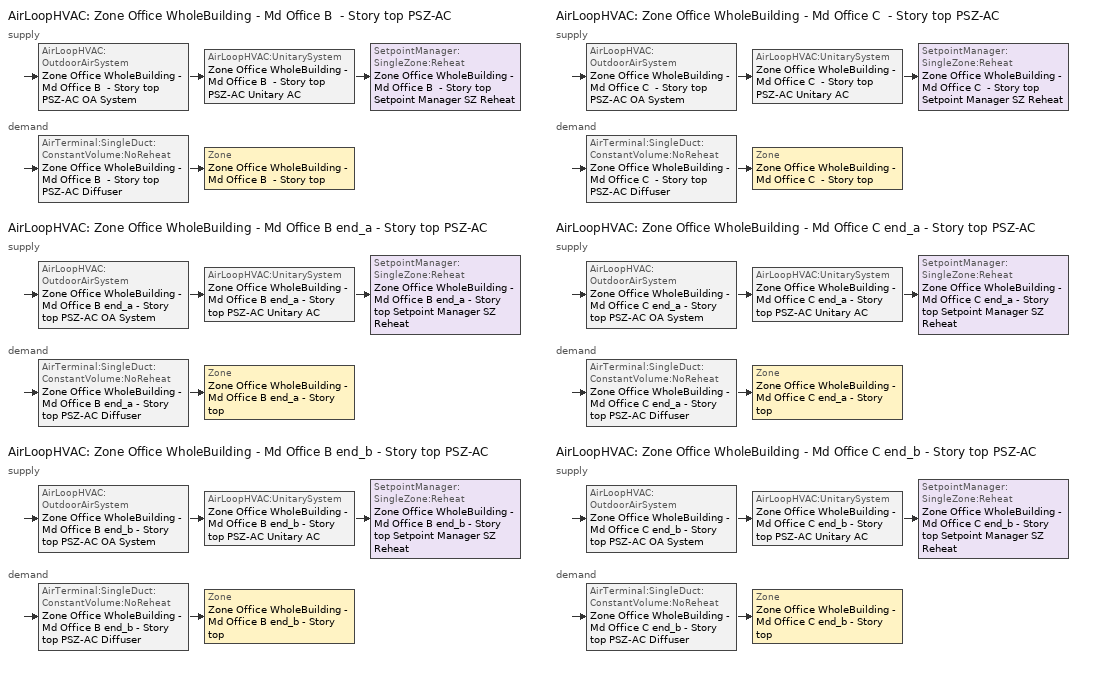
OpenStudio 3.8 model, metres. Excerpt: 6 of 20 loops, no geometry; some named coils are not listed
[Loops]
AirLoopHVAC 'Zone Office WholeBuilding - Md Office B  - Story top PSZ-AC'
 supply: AirLoopHVAC:OutdoorAirSystem 'Zone Office WholeBuilding - Md Office B  - Story top PSZ-AC OA System' > AirLoopHVAC:UnitarySystem 'Zone Office WholeBuilding - Md Office B  - Story top PSZ-AC Unitary AC' > SetpointManager:SingleZone:Reheat 'Zone Office WholeBuilding - Md Office B  - Story top Setpoint Manager SZ Reheat'
 demand: AirTerminal:SingleDuct:ConstantVolume:NoReheat 'Zone Office WholeBuilding - Md Office B  - Story top PSZ-AC Diffuser' > Zone 'Zone Office WholeBuilding - Md Office B  - Story top'
AirLoopHVAC 'Zone Office WholeBuilding - Md Office B end_a - Story top PSZ-AC'
 supply: AirLoopHVAC:OutdoorAirSystem 'Zone Office WholeBuilding - Md Office B end_a - Story top PSZ-AC OA System' > AirLoopHVAC:UnitarySystem 'Zone Office WholeBuilding - Md Office B end_a - Story top PSZ-AC Unitary AC' > SetpointManager:SingleZone:Reheat 'Zone Office WholeBuilding - Md Office B end_a - Story top Setpoint Manager SZ Reheat'
 demand: AirTerminal:SingleDuct:ConstantVolume:NoReheat 'Zone Office WholeBuilding - Md Office B end_a - Story top PSZ-AC Diffuser' > Zone 'Zone Office WholeBuilding - Md Office B end_a - Story top'
AirLoopHVAC 'Zone Office WholeBuilding - Md Office B end_b - Story top PSZ-AC'
 supply: AirLoopHVAC:OutdoorAirSystem 'Zone Office WholeBuilding - Md Office B end_b - Story top PSZ-AC OA System' > AirLoopHVAC:UnitarySystem 'Zone Office WholeBuilding - Md Office B end_b - Story top PSZ-AC Unitary AC' > SetpointManager:SingleZone:Reheat 'Zone Office WholeBuilding - Md Office B end_b - Story top Setpoint Manager SZ Reheat'
 demand: AirTerminal:SingleDuct:ConstantVolume:NoReheat 'Zone Office WholeBuilding - Md Office B end_b - Story top PSZ-AC Diffuser' > Zone 'Zone Office WholeBuilding - Md Office B end_b - Story top'
AirLoopHVAC 'Zone Office WholeBuilding - Md Office C  - Story top PSZ-AC'
 supply: AirLoopHVAC:OutdoorAirSystem 'Zone Office WholeBuilding - Md Office C  - Story top PSZ-AC OA System' > AirLoopHVAC:UnitarySystem 'Zone Office WholeBuilding - Md Office C  - Story top PSZ-AC Unitary AC' > SetpointManager:SingleZone:Reheat 'Zone Office WholeBuilding - Md Office C  - Story top Setpoint Manager SZ Reheat'
 demand: AirTerminal:SingleDuct:ConstantVolume:NoReheat 'Zone Office WholeBuilding - Md Office C  - Story top PSZ-AC Diffuser' > Zone 'Zone Office WholeBuilding - Md Office C  - Story top'
AirLoopHVAC 'Zone Office WholeBuilding - Md Office C end_a - Story top PSZ-AC'
 supply: AirLoopHVAC:OutdoorAirSystem 'Zone Office WholeBuilding - Md Office C end_a - Story top PSZ-AC OA System' > AirLoopHVAC:UnitarySystem 'Zone Office WholeBuilding - Md Office C end_a - Story top PSZ-AC Unitary AC' > SetpointManager:SingleZone:Reheat 'Zone Office WholeBuilding - Md Office C end_a - Story top Setpoint Manager SZ Reheat'
 demand: AirTerminal:SingleDuct:ConstantVolume:NoReheat 'Zone Office WholeBuilding - Md Office C end_a - Story top PSZ-AC Diffuser' > Zone 'Zone Office WholeBuilding - Md Office C end_a - Story top'
AirLoopHVAC 'Zone Office WholeBuilding - Md Office C end_b - Story top PSZ-AC'
 supply: AirLoopHVAC:OutdoorAirSystem 'Zone Office WholeBuilding - Md Office C end_b - Story top PSZ-AC OA System' > AirLoopHVAC:UnitarySystem 'Zone Office WholeBuilding - Md Office C end_b - Story top PSZ-AC Unitary AC' > SetpointManager:SingleZone:Reheat 'Zone Office WholeBuilding - Md Office C end_b - Story top Setpoint Manager SZ Reheat'
 demand: AirTerminal:SingleDuct:ConstantVolume:NoReheat 'Zone Office WholeBuilding - Md Office C end_b - Story top PSZ-AC Diffuser' > Zone 'Zone Office WholeBuilding - Md Office C end_b - Story top'
[Sizing:Zone] Zone Cooling Design Supply Air Temperature Input Method=SupplyAirTemperature; Zone Cooling Design Supply Air Temperature {C}=12.7778; Zone Cooling Design Supply Air Temperature Difference {deltaC}=11.11; Zone Heating Design Supply Air Temperature Input Method=SupplyAirTemperature; Zone Heating Design Supply Air Temperature {C}=50; Zone Heating Design Supply Air Temperature Difference {deltaC}=11.11; Zone Cooling Design Supply Air Humidity Ratio {kg-H2O/kg-air}=0.0085; Zone Heating Design Supply Air Humidity Ratio {kg-H2O/kg-air}=0.008; Cooling Design Air Flow Method=DesignDay; Heating Design Air Flow Method=DesignDay; Account for Dedicated Outdoor Air System=No; Dedicated Outdoor Air System Control Strategy=NeutralSupplyAir; Dedicated Outdoor Air Low Setpoint Temperature for Design {C}=autosize; Dedicated Outdoor Air High Setpoint Temperature for Design {C}=autosize; Zone Load Sizing Method=Sensible Load Only No Latent Load; Zone Latent Cooling Design Supply Air Humidity Ratio Input Method=HumidityRatioDifference; Zone Cooling Design Supply Air Humidity Ratio Difference {kgWater/kgDryAir}=0.005; Zone Latent Heating Design Supply Air Humidity Ratio Input Method=HumidityRatioDifference; Zone Humidification Design Supply Air Humidity Ratio Difference {kgWater/kgDryAir}=0.005
Zone Office WholeBuilding - Md Office B end_a - Story top; Zone Office WholeBuilding - Md Office C end_a - Story top; Zone Office WholeBuilding - Md Office B  - Story top; Zone Office WholeBuilding - Md Office C  - Story top; Zone Office WholeBuilding - Md Office B end_b - Story top; Zone Office WholeBuilding - Md Office C end_b - Story top
[Zone equipment]
Zone Office WholeBuilding - Md Office B end_a - Story top: Zone Office WholeBuilding - Md Office B end_a - Story top PSZ-AC Diffuser
Zone Office WholeBuilding - Md Office C end_a - Story top: Zone Office WholeBuilding - Md Office C end_a - Story top PSZ-AC Diffuser
Zone Office WholeBuilding - Md Office B  - Story top: Zone Office WholeBuilding - Md Office B  - Story top PSZ-AC Diffuser
Zone Office WholeBuilding - Md Office C  - Story top: Zone Office WholeBuilding - Md Office C  - Story top PSZ-AC Diffuser
Zone Office WholeBuilding - Md Office B end_b - Story top: Zone Office WholeBuilding - Md Office B end_b - Story top PSZ-AC Diffuser
Zone Office WholeBuilding - Md Office C end_b - Story top: Zone Office WholeBuilding - Md Office C end_b - Story top PSZ-AC Diffuser
[AirLoopHVAC] Design Return Air Flow Fraction of Supply Air Flow=1
Name | Availability Schedule | Design Supply Air Flow Rate {m3/s}
Zone Office WholeBuilding - Md Office B  - Story top PSZ-AC | Zone Office WholeBuilding - Md Office B  - Story top PSZ-AC Occ Sch | 4.54217
Zone Office WholeBuilding - Md Office B end_a - Story top PSZ-AC | Zone Office WholeBuilding - Md Office B end_a - Story top PSZ-AC Occ Sch | 1.12477
Zone Office WholeBuilding - Md Office B end_b - Story top PSZ-AC | Zone Office WholeBuilding - Md Office B end_b - Story top PSZ-AC Occ Sch | 0.97896
Zone Office WholeBuilding - Md Office C  - Story top PSZ-AC | Zone Office WholeBuilding - Md Office C  - Story top PSZ-AC Occ Sch | 2.67592
Zone Office WholeBuilding - Md Office C end_a - Story top PSZ-AC | Zone Office WholeBuilding - Md Office C end_a - Story top PSZ-AC Occ Sch | 0.42715
Zone Office WholeBuilding - Md Office C end_b - Story top PSZ-AC | Zone Office WholeBuilding - Md Office C end_b - Story top PSZ-AC Occ Sch | 0.361423
[Sizing:System] Type of Load to Size On=Sensible; Central Heating Maximum System Air Flow Ratio=1; Preheat Design Temperature {C}=7.22222; Preheat Design Humidity Ratio {kg-H2O/kg-Air}=0.008; Precool Design Temperature {C}=12.7778; Precool Design Humidity Ratio {kg-H2O/kg-Air}=0.008; Central Cooling Design Supply Air Temperature {C}=12.7778; Central Heating Design Supply Air Temperature {C}=50; Sizing Option=Coincident; 100% Outdoor Air in Cooling=No; 100% Outdoor Air in Heating=No; Central Cooling Design Supply Air Humidity Ratio {kg-H2O/kg-Air}=0.0085; Central Heating Design Supply Air Humidity Ratio {kg-H2O/kg-Air}=0.008; Cooling Design Air Flow Method=DesignDay; Heating Design Air Flow Method=DesignDay; System Outdoor Air Method=ZoneSum; Zone Maximum Outdoor Air Fraction=1; Cooling Supply Air Flow Rate Per Floor Area {m3/s-m2}=0.00996765; Cooling Fraction of Autosized Cooling Supply Air Flow Rate=1; Cooling Supply Air Flow Rate Per Unit Cooling Capacity {m3/s-W}=3.94755e-05; Heating Supply Air Flow Rate Per Floor Area {m3/s-m2}=0.00996765; Heating Fraction of Autosized Heating Supply Air Flow Rate=1; Heating Fraction of Autosized Cooling Supply Air Flow Rate=1; Heating Supply Air Flow Rate Per Unit Heating Capacity {m3/s-W}=3.15882e-05; Cooling Design Capacity Method=CoolingDesignCapacity; Cooling Design Capacity Per Floor Area {W/m2}=234.7; Fraction of Autosized Cooling Design Capacity=1; Heating Design Capacity Method=HeatingDesignCapacity; Heating Design Capacity Per Floor Area {W/m2}=157; Fraction of Autosized Heating Design Capacity=1; Central Cooling Capacity Control Method=OnOff; Occupant Diversity=1
Name | Design Outdoor Air Flow Rate {m3/s} | Cooling Design Capacity {W} | Heating Design Capacity {W}
Zone Office WholeBuilding - Md Office B  - Story top PSZ-AC | 4.54217 | 66536.02 | 49540.53
Zone Office WholeBuilding - Md Office B end_a - Story top PSZ-AC | 1.12477 | 14691.02 | 6537.09
Zone Office WholeBuilding - Md Office B end_b - Story top PSZ-AC | 0.97896 | 12712.77 | 6576.73
Zone Office WholeBuilding - Md Office C  - Story top PSZ-AC | 2.67592 | 36860.18 | 38145.1
Zone Office WholeBuilding - Md Office C end_a - Story top PSZ-AC | 0.42715 | 5559.79 | 3387.86
Zone Office WholeBuilding - Md Office C end_b - Story top PSZ-AC | 0.361423 | 4689.67 | 3400.6
[SetpointManager:SingleZone:Reheat] Minimum Supply Air Temperature {C}=12.7778; Maximum Supply Air Temperature {C}=50
Name | Control Zone | Setpoint Node or NodeList
Zone Office WholeBuilding - Md Office B  - Story top Setpoint Manager SZ Reheat | Zone Office WholeBuilding - Md Office B  - Story top | Zone Office WholeBuilding - Md Office B  - Story top PSZ-AC Supply Outlet Node
Zone Office WholeBuilding - Md Office B end_a - Story top Setpoint Manager SZ Reheat | Zone Office WholeBuilding - Md Office B end_a - Story top | Zone Office WholeBuilding - Md Office B end_a - Story top PSZ-AC Supply Outlet Node
Zone Office WholeBuilding - Md Office B end_b - Story top Setpoint Manager SZ Reheat | Zone Office WholeBuilding - Md Office B end_b - Story top | Zone Office WholeBuilding - Md Office B end_b - Story top PSZ-AC Supply Outlet Node
Zone Office WholeBuilding - Md Office C  - Story top Setpoint Manager SZ Reheat | Zone Office WholeBuilding - Md Office C  - Story top | Zone Office WholeBuilding - Md Office C  - Story top PSZ-AC Supply Outlet Node
Zone Office WholeBuilding - Md Office C end_a - Story top Setpoint Manager SZ Reheat | Zone Office WholeBuilding - Md Office C end_a - Story top | Zone Office WholeBuilding - Md Office C end_a - Story top PSZ-AC Supply Outlet Node
Zone Office WholeBuilding - Md Office C end_b - Story top Setpoint Manager SZ Reheat | Zone Office WholeBuilding - Md Office C end_b - Story top | Zone Office WholeBuilding - Md Office C end_b - Story top PSZ-AC Supply Outlet Node
[Coil:Heating:Electric] Availability Schedule=Always On Discrete; Efficiency=1
Name | Nominal Capacity {W}
Zone Office WholeBuilding - Md Office B  - Story top PSZ-AC Electric Backup Htg Coil | 191206
Zone Office WholeBuilding - Md Office B end_a - Story top PSZ-AC Electric Backup Htg Coil | 43230.5
Zone Office WholeBuilding - Md Office B end_b - Story top PSZ-AC Electric Backup Htg Coil | 37778.5
Zone Office WholeBuilding - Md Office C  - Story top PSZ-AC Electric Backup Htg Coil | 107054
Zone Office WholeBuilding - Md Office C end_a - Story top PSZ-AC Electric Backup Htg Coil | 16356.7
Zone Office WholeBuilding - Md Office C end_b - Story top PSZ-AC Electric Backup Htg Coil | 13898.9
[Coil:Cooling:DX:SingleSpeed] Availability Schedule=Always On Discrete; Rated Evaporator Fan Power Per Volume Flow Rate 2017 {W/(m3/s)}=773.3; Rated Evaporator Fan Power Per Volume Flow Rate 2023 {W/(m3/s)}=934.4; Total Cooling Capacity Function of Temperature Curve=DOE Ref DX Clg Coil Cool-Cap-fT; Total Cooling Capacity Function of Flow Fraction Curve=DOE Ref DX Clg Coil Cool-CAP-fFlow; Energy Input Ratio Function of Temperature Curve=DOE Ref DX Clg Coil Cool-EIR-fT; Energy Input Ratio Function of Flow Fraction Curve=DOE Ref DX Clg Coil Cool-EIR-fFlow; Part Load Fraction Correlation Curve=DOE Ref DX Clg Coil Cool-PLF-fPLR; Minimum Outdoor Dry-Bulb Temperature for Compressor Operation {C}=-25; Nominal Time for Condensate Removal to Begin {s}=0; Ratio of Initial Moisture Evaporation Rate and Steady State Latent Capacity=0; Maximum Cycling Rate {cycles/hr}=0; Latent Capacity Time Constant {s}=0; Condenser Type=AirCooled; Evaporative Condenser Effectiveness=0.9; Evaporative Condenser Air Flow Rate {m3/s}=autosize; Evaporative Condenser Pump Rated Power Consumption {W}=autosize; Crankcase Heater Capacity {W}=0; Maximum Outdoor Dry-Bulb Temperature for Crankcase Heater Operation {C}=10; Basin Heater Capacity {W/K}=0; Basin Heater Setpoint Temperature {C}=2
Name | Rated Total Cooling Capacity {W} | Rated Sensible Heat Ratio | Rated COP {W/W} | Rated Air Flow Rate {m3/s}
Zone Office WholeBuilding - Md Office B  - Story top PSZ-AC 1spd DX AC Clg Coil 329kBtu/hr 8.5EER | 97316.5 | 0.750059 | 2.96716 | 4.54217
Zone Office WholeBuilding - Md Office B end_a - Story top PSZ-AC 1spd DX AC Clg Coil 41kBtu/hr 9.7SEER | 18618.9 | 0.800655 | 2.967036 | 1.12477
Zone Office WholeBuilding - Md Office B end_b - Story top PSZ-AC 1spd DX AC Clg Coil 37kBtu/hr 9.7SEER | 16205.3 | 0.800655 | 2.967036 | 0.97896
Zone Office WholeBuilding - Md Office C  - Story top PSZ-AC 1spd DX AC Clg Coil 151kBtu/hr 8.5EER | 49628.6 | 0.800151 | 2.96716 | 2.67592
Zone Office WholeBuilding - Md Office C end_a - Story top PSZ-AC 1spd DX AC Clg Coil 16kBtu/hr 9.7SEER | 7070.86 | 0.800655 | 2.967036 | 0.42715
Zone Office WholeBuilding - Md Office C end_b - Story top PSZ-AC 1spd DX AC Clg Coil 14kBtu/hr 9.7SEER | 5982.83 | 0.800655 | 2.967036 | 0.361423
[Fan:OnOff] Availability Schedule=Always On Discrete; Motor In Airstream Fraction=1
Name | Fan Total Efficiency | Pressure Rise {Pa} | Maximum Flow Rate {m3/s} | Motor Efficiency | Fan Power Ratio Function of Speed Ratio Curve | Fan Efficiency Ratio Function of Speed Ratio Curve
Zone Office WholeBuilding - Md Office B  - Story top PSZ-AC Fan | 0.5915 | 1110.94 | 4.54217 | 0.91 | Fan On Off Power Curve 12 | Fan On Off Efficiency Curve 12
Zone Office WholeBuilding - Md Office B end_a - Story top PSZ-AC Fan | 0.53625 | 622.722 | 1.12477 | 0.825 | Fan On Off Power Curve 13 | Fan On Off Efficiency Curve 13
Zone Office WholeBuilding - Md Office B end_b - Story top PSZ-AC Fan | 0.53625 | 622.722 | 0.97896 | 0.825 | Fan On Off Power Curve 14 | Fan On Off Efficiency Curve 14
Zone Office WholeBuilding - Md Office C  - Story top PSZ-AC Fan | 0.56875 | 622.722 | 2.67592 | 0.875 | Fan On Off Power Curve 15 | Fan On Off Efficiency Curve 15
Zone Office WholeBuilding - Md Office C end_a - Story top PSZ-AC Fan | 0.53625 | 622.722 | 0.42715 | 0.825 | Fan On Off Power Curve 16 | Fan On Off Efficiency Curve 16
Zone Office WholeBuilding - Md Office C end_b - Story top PSZ-AC Fan | 0.53625 | 622.722 | 0.361423 | 0.825 | Fan On Off Power Curve 17 | Fan On Off Efficiency Curve 17
[AirLoopHVAC:UnitarySystem] Control Type=Load; Dehumidification Control Type=None; Availability Schedule=Always On Discrete; Fan Placement=DrawThrough; DX Heating Coil Sizing Ratio=1; Use DOAS DX Cooling Coil=No; DOAS DX Cooling Coil Leaving Minimum Air Temperature {C}=2; Latent Load Control=SensibleOnlyLoadControl; Supply Air Flow Rate Method During Cooling Operation=SupplyAirFlowRate; Supply Air Flow Rate Method During Heating Operation=SupplyAirFlowRate; Supply Air Flow Rate Method When No Cooling or Heating is Required=None; No Load Supply Air Flow Rate Control Set To Low Speed=Yes; Maximum Supply Air Temperature {C}=50; Maximum Outdoor Dry-Bulb Temperature for Supplemental Heater Operation {C}=21; Ancilliary On-Cycle Electric Power {W}=0; Ancilliary Off-Cycle Electric Power {W}=0
Name | Controlling Zone or Thermostat Location | Supply Fan | Supply Air Fan Operating Mode Schedule | Heating Coil | Cooling Coil | Supplemental Heating Coil | Supply Air Flow Rate During Cooling Operation {m3/s} | Supply Air Flow Rate During Heating Operation {m3/s}
Zone Office WholeBuilding - Md Office B  - Story top PSZ-AC Unitary AC | Zone Office WholeBuilding - Md Office B  - Story top | Zone Office WholeBuilding - Md Office B  - Story top PSZ-AC Fan | Zone Office WholeBuilding - Md Office B  - Story top PSZ-AC_night_fancycle_schedule | Zone Office WholeBuilding - Md Office B  - Story top PSZ-AC Water Htg Coil | Zone Office WholeBuilding - Md Office B  - Story top PSZ-AC 1spd DX AC Clg Coil 329kBtu/hr 8.5EER | Zone Office WholeBuilding - Md Office B  - Story top PSZ-AC Electric Backup Htg Coil | 4.54217 | 4.54217
Zone Office WholeBuilding - Md Office B end_a - Story top PSZ-AC Unitary AC | Zone Office WholeBuilding - Md Office B end_a - Story top | Zone Office WholeBuilding - Md Office B end_a - Story top PSZ-AC Fan | Zone Office WholeBuilding - Md Office B end_a - Story top PSZ-AC_night_fancycle_schedule | Zone Office WholeBuilding - Md Office B end_a - Story top PSZ-AC Water Htg Coil | Zone Office WholeBuilding - Md Office B end_a - Story top PSZ-AC 1spd DX AC Clg Coil 41kBtu/hr 9.7SEER | Zone Office WholeBuilding - Md Office B end_a - Story top PSZ-AC Electric Backup Htg Coil | 1.12477 | 1.12477
Zone Office WholeBuilding - Md Office B end_b - Story top PSZ-AC Unitary AC | Zone Office WholeBuilding - Md Office B end_b - Story top | Zone Office WholeBuilding - Md Office B end_b - Story top PSZ-AC Fan | Zone Office WholeBuilding - Md Office B end_b - Story top PSZ-AC_night_fancycle_schedule | Zone Office WholeBuilding - Md Office B end_b - Story top PSZ-AC Water Htg Coil | Zone Office WholeBuilding - Md Office B end_b - Story top PSZ-AC 1spd DX AC Clg Coil 37kBtu/hr 9.7SEER | Zone Office WholeBuilding - Md Office B end_b - Story top PSZ-AC Electric Backup Htg Coil | 0.97896 | 0.97896
Zone Office WholeBuilding - Md Office C  - Story top PSZ-AC Unitary AC | Zone Office WholeBuilding - Md Office C  - Story top | Zone Office WholeBuilding - Md Office C  - Story top PSZ-AC Fan | Zone Office WholeBuilding - Md Office C  - Story top PSZ-AC_night_fancycle_schedule | Zone Office WholeBuilding - Md Office C  - Story top PSZ-AC Water Htg Coil | Zone Office WholeBuilding - Md Office C  - Story top PSZ-AC 1spd DX AC Clg Coil 151kBtu/hr 8.5EER | Zone Office WholeBuilding - Md Office C  - Story top PSZ-AC Electric Backup Htg Coil | 2.67592 | 2.67592
Zone Office WholeBuilding - Md Office C end_a - Story top PSZ-AC Unitary AC | Zone Office WholeBuilding - Md Office C end_a - Story top | Zone Office WholeBuilding - Md Office C end_a - Story top PSZ-AC Fan | Zone Office WholeBuilding - Md Office C end_a - Story top PSZ-AC_night_fancycle_schedule | Zone Office WholeBuilding - Md Office C end_a - Story top PSZ-AC Water Htg Coil | Zone Office WholeBuilding - Md Office C end_a - Story top PSZ-AC 1spd DX AC Clg Coil 16kBtu/hr 9.7SEER | Zone Office WholeBuilding - Md Office C end_a - Story top PSZ-AC Electric Backup Htg Coil | 0.42715 | 0.42715
Zone Office WholeBuilding - Md Office C end_b - Story top PSZ-AC Unitary AC | Zone Office WholeBuilding - Md Office C end_b - Story top | Zone Office WholeBuilding - Md Office C end_b - Story top PSZ-AC Fan | Zone Office WholeBuilding - Md Office C end_b - Story top PSZ-AC_night_fancycle_schedule | Zone Office WholeBuilding - Md Office C end_b - Story top PSZ-AC Water Htg Coil | Zone Office WholeBuilding - Md Office C end_b - Story top PSZ-AC 1spd DX AC Clg Coil 14kBtu/hr 9.7SEER | Zone Office WholeBuilding - Md Office C end_b - Story top PSZ-AC Electric Backup Htg Coil | 0.361423 | 0.361423
[Controller:OutdoorAir] Economizer Control Type=NoEconomizer; Economizer Control Action Type=ModulateFlow; Economizer Maximum Limit Dry-Bulb Temperature {C}=28; Economizer Maximum Limit Enthalpy {J/kg}=64000; Lockout Type=LockoutWithCompressor; Minimum Limit Type=FixedMinimum; High Humidity Control=No; Heat Recovery Bypass Control Type=BypassWhenWithinEconomizerLimits; Economizer Operation Staging=InterlockedWithMechanicalCooling
Name | Minimum Outdoor Air Flow Rate {m3/s} | Maximum Outdoor Air Flow Rate {m3/s} | Minimum Outdoor Air Schedule | Controller Mechanical Ventilation
Zone Office WholeBuilding - Md Office B  - Story top PSZ-AC OA System Controller | 0.591147 | 4.54217 | Zone Office WholeBuilding - Md Office B  - Story top PSZ-AC_night_ventcycle_schedule | Controller Mechanical Ventilation 13
Zone Office WholeBuilding - Md Office B end_a - Story top PSZ-AC OA System Controller | 0.0324431 | 1.12477 | Zone Office WholeBuilding - Md Office B end_a - Story top PSZ-AC_night_ventcycle_schedule | Controller Mechanical Ventilation 14
Zone Office WholeBuilding - Md Office B end_b - Story top PSZ-AC OA System Controller | 0.0324431 | 0.97896 | Zone Office WholeBuilding - Md Office B end_b - Story top PSZ-AC_night_ventcycle_schedule | Controller Mechanical Ventilation 15
Zone Office WholeBuilding - Md Office C  - Story top PSZ-AC OA System Controller | 0.193485 | 2.67592 | Zone Office WholeBuilding - Md Office C  - Story top PSZ-AC_night_ventcycle_schedule | Controller Mechanical Ventilation 16
Zone Office WholeBuilding - Md Office C end_a - Story top PSZ-AC OA System Controller | 0.0106188 | 0.42715 | Zone Office WholeBuilding - Md Office C end_a - Story top PSZ-AC_night_ventcycle_schedule | Controller Mechanical Ventilation 17
Zone Office WholeBuilding - Md Office C end_b - Story top PSZ-AC OA System Controller | 0.0106188 | 0.361423 | Zone Office WholeBuilding - Md Office C end_b - Story top PSZ-AC_night_ventcycle_schedule | Controller Mechanical Ventilation 18
[Controller:MechanicalVentilation] Availability Schedule=Always On Discrete
Controller Mechanical Ventilation 13; Controller Mechanical Ventilation 14; Controller Mechanical Ventilation 15; Controller Mechanical Ventilation 16; Controller Mechanical Ventilation 17; Controller Mechanical Ventilation 18
[AirLoopHVAC:OutdoorAirSystem]
Name | Controller
Zone Office WholeBuilding - Md Office B  - Story top PSZ-AC OA System | Zone Office WholeBuilding - Md Office B  - Story top PSZ-AC OA System Controller
Zone Office WholeBuilding - Md Office B end_a - Story top PSZ-AC OA System | Zone Office WholeBuilding - Md Office B end_a - Story top PSZ-AC OA System Controller
Zone Office WholeBuilding - Md Office B end_b - Story top PSZ-AC OA System | Zone Office WholeBuilding - Md Office B end_b - Story top PSZ-AC OA System Controller
Zone Office WholeBuilding - Md Office C  - Story top PSZ-AC OA System | Zone Office WholeBuilding - Md Office C  - Story top PSZ-AC OA System Controller
Zone Office WholeBuilding - Md Office C end_a - Story top PSZ-AC OA System | Zone Office WholeBuilding - Md Office C end_a - Story top PSZ-AC OA System Controller
Zone Office WholeBuilding - Md Office C end_b - Story top PSZ-AC OA System | Zone Office WholeBuilding - Md Office C end_b - Story top PSZ-AC OA System Controller
[AirTerminal:SingleDuct:ConstantVolume:NoReheat] Availability Schedule=Always On Discrete
Name | Maximum Air Flow Rate {m3/s}
Zone Office WholeBuilding - Md Office B  - Story top PSZ-AC Diffuser | 4.54217
Zone Office WholeBuilding - Md Office B end_a - Story top PSZ-AC Diffuser | 1.12477
Zone Office WholeBuilding - Md Office B end_b - Story top PSZ-AC Diffuser | 0.97896
Zone Office WholeBuilding - Md Office C  - Story top PSZ-AC Diffuser | 2.67592
Zone Office WholeBuilding - Md Office C end_a - Story top PSZ-AC Diffuser | 0.42715
Zone Office WholeBuilding - Md Office C end_b - Story top PSZ-AC Diffuser | 0.361423
[Schedule:Ruleset]
Name | Default Day Schedule | Summer Design Day Schedule | Winter Design Day Schedule
Zone Office WholeBuilding - Md Office B  - Story top PSZ-AC Occ Sch | Zone Office WholeBuilding - Md Office B  - Story top PSZ-AC Occ Sch Default | Zone Office WholeBuilding - Md Office B  - Story top PSZ-AC Occ Sch Summer Design Day | Zone Office WholeBuilding - Md Office B  - Story top PSZ-AC Occ Sch Winter Design Day
Zone Office WholeBuilding - Md Office B end_a - Story top PSZ-AC Occ Sch | Zone Office WholeBuilding - Md Office B end_a - Story top PSZ-AC Occ Sch Default | Zone Office WholeBuilding - Md Office B end_a - Story top PSZ-AC Occ Sch Summer Design Day | Zone Office WholeBuilding - Md Office B end_a - Story top PSZ-AC Occ Sch Winter Design Day
Zone Office WholeBuilding - Md Office B end_b - Story top PSZ-AC Occ Sch | Zone Office WholeBuilding - Md Office B end_b - Story top PSZ-AC Occ Sch Default | Zone Office WholeBuilding - Md Office B end_b - Story top PSZ-AC Occ Sch Summer Design Day | Zone Office WholeBuilding - Md Office B end_b - Story top PSZ-AC Occ Sch Winter Design Day
Zone Office WholeBuilding - Md Office C  - Story top PSZ-AC Occ Sch | Zone Office WholeBuilding - Md Office C  - Story top PSZ-AC Occ Sch Default | Zone Office WholeBuilding - Md Office C  - Story top PSZ-AC Occ Sch Summer Design Day | Zone Office WholeBuilding - Md Office C  - Story top PSZ-AC Occ Sch Winter Design Day
Zone Office WholeBuilding - Md Office C end_a - Story top PSZ-AC Occ Sch | Zone Office WholeBuilding - Md Office C end_a - Story top PSZ-AC Occ Sch Default | Zone Office WholeBuilding - Md Office C end_a - Story top PSZ-AC Occ Sch Summer Design Day | Zone Office WholeBuilding - Md Office C end_a - Story top PSZ-AC Occ Sch Winter Design Day
Zone Office WholeBuilding - Md Office C end_b - Story top PSZ-AC Occ Sch | Zone Office WholeBuilding - Md Office C end_b - Story top PSZ-AC Occ Sch Default | Zone Office WholeBuilding - Md Office C end_b - Story top PSZ-AC Occ Sch Summer Design Day | Zone Office WholeBuilding - Md Office C end_b - Story top PSZ-AC Occ Sch Winter Design Day
Zone Office WholeBuilding - Md Office B  - Story top PSZ-AC_night_fancycle_schedule | Zone Office WholeBuilding - Md Office B  - Story top PSZ-AC Occ Sch Default 1 | Zone Office WholeBuilding - Md Office B  - Story top PSZ-AC Occ Sch Summer Design Day 1 | Zone Office WholeBuilding - Md Office B  - Story top PSZ-AC Occ Sch Winter Design Day 1
Zone Office WholeBuilding - Md Office B end_a - Story top PSZ-AC_night_fancycle_schedule | Zone Office WholeBuilding - Md Office B end_a - Story top PSZ-AC Occ Sch Default 1 | Zone Office WholeBuilding - Md Office B end_a - Story top PSZ-AC Occ Sch Summer Design Day 1 | Zone Office WholeBuilding - Md Office B end_a - Story top PSZ-AC Occ Sch Winter Design Day 1
Zone Office WholeBuilding - Md Office B end_b - Story top PSZ-AC_night_fancycle_schedule | Zone Office WholeBuilding - Md Office B end_b - Story top PSZ-AC Occ Sch Default 1 | Zone Office WholeBuilding - Md Office B end_b - Story top PSZ-AC Occ Sch Summer Design Day 1 | Zone Office WholeBuilding - Md Office B end_b - Story top PSZ-AC Occ Sch Winter Design Day 1
Zone Office WholeBuilding - Md Office C  - Story top PSZ-AC_night_fancycle_schedule | Zone Office WholeBuilding - Md Office C  - Story top PSZ-AC Occ Sch Default 1 | Zone Office WholeBuilding - Md Office C  - Story top PSZ-AC Occ Sch Summer Design Day 1 | Zone Office WholeBuilding - Md Office C  - Story top PSZ-AC Occ Sch Winter Design Day 1
Zone Office WholeBuilding - Md Office C end_a - Story top PSZ-AC_night_fancycle_schedule | Zone Office WholeBuilding - Md Office C end_a - Story top PSZ-AC Occ Sch Default 1 | Zone Office WholeBuilding - Md Office C end_a - Story top PSZ-AC Occ Sch Summer Design Day 1 | Zone Office WholeBuilding - Md Office C end_a - Story top PSZ-AC Occ Sch Winter Design Day 1
Zone Office WholeBuilding - Md Office C end_b - Story top PSZ-AC_night_fancycle_schedule | Zone Office WholeBuilding - Md Office C end_b - Story top PSZ-AC Occ Sch Default 1 | Zone Office WholeBuilding - Md Office C end_b - Story top PSZ-AC Occ Sch Summer Design Day 1 | Zone Office WholeBuilding - Md Office C end_b - Story top PSZ-AC Occ Sch Winter Design Day 1
[Schedule:Day]
Zone Office WholeBuilding - Md Office B  - Story top PSZ-AC Occ Sch Default; Zone Office WholeBuilding - Md Office B end_a - Story top PSZ-AC Occ Sch Default; Zone Office WholeBuilding - Md Office B end_b - Story top PSZ-AC Occ Sch Default; Zone Office WholeBuilding - Md Office C  - Story top PSZ-AC Occ Sch Default; Zone Office WholeBuilding - Md Office C end_a - Story top PSZ-AC Occ Sch Default; Zone Office WholeBuilding - Md Office C end_b - Story top PSZ-AC Occ Sch Default; Zone Office WholeBuilding - Md Office B  - Story top PSZ-AC Occ Sch Default 1; Zone Office WholeBuilding - Md Office B end_a - Story top PSZ-AC Occ Sch Default 1; Zone Office WholeBuilding - Md Office B end_b - Story top PSZ-AC Occ Sch Default 1; Zone Office WholeBuilding - Md Office C  - Story top PSZ-AC Occ Sch Default 1; Zone Office WholeBuilding - Md Office C end_a - Story top PSZ-AC Occ Sch Default 1; Zone Office WholeBuilding - Md Office C end_b - Story top PSZ-AC Occ Sch Default 1: 8, 0, 0, 18, 0, 1, 24, 0, 0
Zone Office WholeBuilding - Md Office B  - Story top PSZ-AC Occ Sch Winter Design Day; Zone Office WholeBuilding - Md Office B  - Story top PSZ-AC Occ Sch Summer Design Day; Zone Office WholeBuilding - Md Office B end_a - Story top PSZ-AC Occ Sch Winter Design Day; Zone Office WholeBuilding - Md Office B end_a - Story top PSZ-AC Occ Sch Summer Design Day; Zone Office WholeBuilding - Md Office B end_b - Story top PSZ-AC Occ Sch Winter Design Day; Zone Office WholeBuilding - Md Office B end_b - Story top PSZ-AC Occ Sch Summer Design Day; Zone Office WholeBuilding - Md Office C  - Story top PSZ-AC Occ Sch Winter Design Day; Zone Office WholeBuilding - Md Office C  - Story top PSZ-AC Occ Sch Summer Design Day; Zone Office WholeBuilding - Md Office C end_a - Story top PSZ-AC Occ Sch Winter Design Day; Zone Office WholeBuilding - Md Office C end_a - Story top PSZ-AC Occ Sch Summer Design Day; Zone Office WholeBuilding - Md Office C end_b - Story top PSZ-AC Occ Sch Winter Design Day; Zone Office WholeBuilding - Md Office C end_b - Story top PSZ-AC Occ Sch Summer Design Day; Zone Office WholeBuilding - Md Office B  - Story top PSZ-AC Occ Sch Summer Design Day 1; Zone Office WholeBuilding - Md Office B  - Story top PSZ-AC Occ Sch Winter Design Day 1; Zone Office WholeBuilding - Md Office B end_a - Story top PSZ-AC Occ Sch Summer Design Day 1; Zone Office WholeBuilding - Md Office B end_a - Story top PSZ-AC Occ Sch Winter Design Day 1; Zone Office WholeBuilding - Md Office B end_b - Story top PSZ-AC Occ Sch Summer Design Day 1; Zone Office WholeBuilding - Md Office B end_b - Story top PSZ-AC Occ Sch Winter Design Day 1; Zone Office WholeBuilding - Md Office C  - Story top PSZ-AC Occ Sch Summer Design Day 1; Zone Office WholeBuilding - Md Office C  - Story top PSZ-AC Occ Sch Winter Design Day 1; Zone Office WholeBuilding - Md Office C end_a - Story top PSZ-AC Occ Sch Summer Design Day 1; Zone Office WholeBuilding - Md Office C end_a - Story top PSZ-AC Occ Sch Winter Design Day 1; Zone Office WholeBuilding - Md Office C end_b - Story top PSZ-AC Occ Sch Summer Design Day 1; Zone Office WholeBuilding - Md Office C end_b - Story top PSZ-AC Occ Sch Winter Design Day 1: 24, 0, 1
Schedule Day 43; Schedule Day 47; Schedule Day 51; Schedule Day 55; Schedule Day 59; Schedule Day 63; Schedule Day 80; Schedule Day 84; Schedule Day 88; Schedule Day 92; Schedule Day 96; Schedule Day 100: 9, 0, 0, 21, 0, 1, 24, 0, 0
Schedule Day 44; Schedule Day 48; Schedule Day 52; Schedule Day 56; Schedule Day 60; Schedule Day 64; Schedule Day 79; Schedule Day 83; Schedule Day 87; Schedule Day 91; Schedule Day 95; Schedule Day 99: 24, 0, 0
[Schedule:Rule] Date Specification Type=DateRange; Start Month=1; End Month=12
Name | Schedule Ruleset | Rule Order | Day Schedule | Apply Saturday | Start Day | End Day | Apply Sunday
Schedule Rule 42 | Zone Office WholeBuilding - Md Office B  - Story top PSZ-AC Occ Sch | 1 | Schedule Day 43 | Yes | 6 | 29
Schedule Rule 43 | Zone Office WholeBuilding - Md Office B  - Story top PSZ-AC Occ Sch | 0 | Schedule Day 44 |  | 7 | 30 | Yes
Schedule Rule 46 | Zone Office WholeBuilding - Md Office B end_a - Story top PSZ-AC Occ Sch | 1 | Schedule Day 47 | Yes | 6 | 29
Schedule Rule 47 | Zone Office WholeBuilding - Md Office B end_a - Story top PSZ-AC Occ Sch | 0 | Schedule Day 48 |  | 7 | 30 | Yes
Schedule Rule 50 | Zone Office WholeBuilding - Md Office B end_b - Story top PSZ-AC Occ Sch | 1 | Schedule Day 51 | Yes | 6 | 29
Schedule Rule 51 | Zone Office WholeBuilding - Md Office B end_b - Story top PSZ-AC Occ Sch | 0 | Schedule Day 52 |  | 7 | 30 | Yes
Schedule Rule 54 | Zone Office WholeBuilding - Md Office C  - Story top PSZ-AC Occ Sch | 1 | Schedule Day 55 | Yes | 6 | 29
Schedule Rule 55 | Zone Office WholeBuilding - Md Office C  - Story top PSZ-AC Occ Sch | 0 | Schedule Day 56 |  | 7 | 30 | Yes
Schedule Rule 58 | Zone Office WholeBuilding - Md Office C end_a - Story top PSZ-AC Occ Sch | 1 | Schedule Day 59 | Yes | 6 | 29
Schedule Rule 59 | Zone Office WholeBuilding - Md Office C end_a - Story top PSZ-AC Occ Sch | 0 | Schedule Day 60 |  | 7 | 30 | Yes
Schedule Rule 62 | Zone Office WholeBuilding - Md Office C end_b - Story top PSZ-AC Occ Sch | 1 | Schedule Day 63 | Yes | 6 | 29
Schedule Rule 63 | Zone Office WholeBuilding - Md Office C end_b - Story top PSZ-AC Occ Sch | 0 | Schedule Day 64 |  | 7 | 30 | Yes
Schedule Rule 82 | Zone Office WholeBuilding - Md Office B  - Story top PSZ-AC_night_fancycle_schedule | 0 | Schedule Day 79 |  | 7 | 30 | Yes
Schedule Rule 83 | Zone Office WholeBuilding - Md Office B  - Story top PSZ-AC_night_fancycle_schedule | 1 | Schedule Day 80 | Yes | 6 | 29
Schedule Rule 86 | Zone Office WholeBuilding - Md Office B end_a - Story top PSZ-AC_night_fancycle_schedule | 0 | Schedule Day 83 |  | 7 | 30 | Yes
Schedule Rule 87 | Zone Office WholeBuilding - Md Office B end_a - Story top PSZ-AC_night_fancycle_schedule | 1 | Schedule Day 84 | Yes | 6 | 29
Schedule Rule 90 | Zone Office WholeBuilding - Md Office B end_b - Story top PSZ-AC_night_fancycle_schedule | 0 | Schedule Day 87 |  | 7 | 30 | Yes
Schedule Rule 91 | Zone Office WholeBuilding - Md Office B end_b - Story top PSZ-AC_night_fancycle_schedule | 1 | Schedule Day 88 | Yes | 6 | 29
Schedule Rule 94 | Zone Office WholeBuilding - Md Office C  - Story top PSZ-AC_night_fancycle_schedule | 0 | Schedule Day 91 |  | 7 | 30 | Yes
Schedule Rule 95 | Zone Office WholeBuilding - Md Office C  - Story top PSZ-AC_night_fancycle_schedule | 1 | Schedule Day 92 | Yes | 6 | 29
Schedule Rule 98 | Zone Office WholeBuilding - Md Office C end_a - Story top PSZ-AC_night_fancycle_schedule | 0 | Schedule Day 95 |  | 7 | 30 | Yes
Schedule Rule 99 | Zone Office WholeBuilding - Md Office C end_a - Story top PSZ-AC_night_fancycle_schedule | 1 | Schedule Day 96 | Yes | 6 | 29
Schedule Rule 102 | Zone Office WholeBuilding - Md Office C end_b - Story top PSZ-AC_night_fancycle_schedule | 0 | Schedule Day 99 |  | 7 | 30 | Yes
Schedule Rule 103 | Zone Office WholeBuilding - Md Office C end_b - Story top PSZ-AC_night_fancycle_schedule | 1 | Schedule Day 100 | Yes | 6 | 29
[Schedule:Constant] Value=1
Always On Discrete; Zone Office WholeBuilding - Md Office B  - Story top PSZ-AC_night_ventcycle_schedule; Zone Office WholeBuilding - Md Office B end_a - Story top PSZ-AC_night_ventcycle_schedule; Zone Office WholeBuilding - Md Office B end_b - Story top PSZ-AC_night_ventcycle_schedule; Zone Office WholeBuilding - Md Office C  - Story top PSZ-AC_night_ventcycle_schedule; Zone Office WholeBuilding - Md Office C end_a - Story top PSZ-AC_night_ventcycle_schedule; Zone Office WholeBuilding - Md Office C end_b - Story top PSZ-AC_night_ventcycle_schedule
[Curve:Exponent] Coefficient1 Constant=1; Coefficient2 Constant=0; Coefficient3 Constant=0; Minimum Value of x=0; Maximum Value of x=1
Fan On Off Power Curve 12; Fan On Off Power Curve 13; Fan On Off Power Curve 14; Fan On Off Power Curve 15; Fan On Off Power Curve 16; Fan On Off Power Curve 17
[Curve:Cubic] Coefficient1 Constant=1; Coefficient2 x=0; Coefficient3 x**2=0; Coefficient4 x**3=0
Name | Minimum Value of x | Maximum Value of x
Fan On Off Efficiency Curve 12; Fan On Off Efficiency Curve 13; Fan On Off Efficiency Curve 14; Fan On Off Efficiency Curve 15; Fan On Off Efficiency Curve 16; Fan On Off Efficiency Curve 17 | 0 | 1
DOE Ref DX Clg Coil Cool-CAP-fFlow; DOE Ref DX Clg Coil Cool-EIR-fFlow | -100 | 100
[Curve:Biquadratic] Minimum Value of x=-100; Maximum Value of x=100; Minimum Value of y=-100; Maximum Value of y=100
Name | Coefficient1 Constant | Coefficient2 x | Coefficient3 x**2 | Coefficient4 y | Coefficient5 y**2 | Coefficient6 x*y
DOE Ref DX Clg Coil Cool-Cap-fT | 0.971212 | -0.0152755 | 0.00144345 | -0.00039321 | -6.8364e-06 | -0.000290596
DOE Ref DX Clg Coil Cool-EIR-fT | 0.286871 | 0.0239022 | -0.000810648 | 0.0134585 | 0.000338936 | -0.000487004
[Curve:Quadratic]
DOE Ref DX Clg Coil Cool-PLF-fPLR: Coefficient1 Constant=0.909496; Coefficient2 x=0.0986477; Coefficient3 x**2=-0.00819488; Minimum Value of x=0; Maximum Value of x=1
